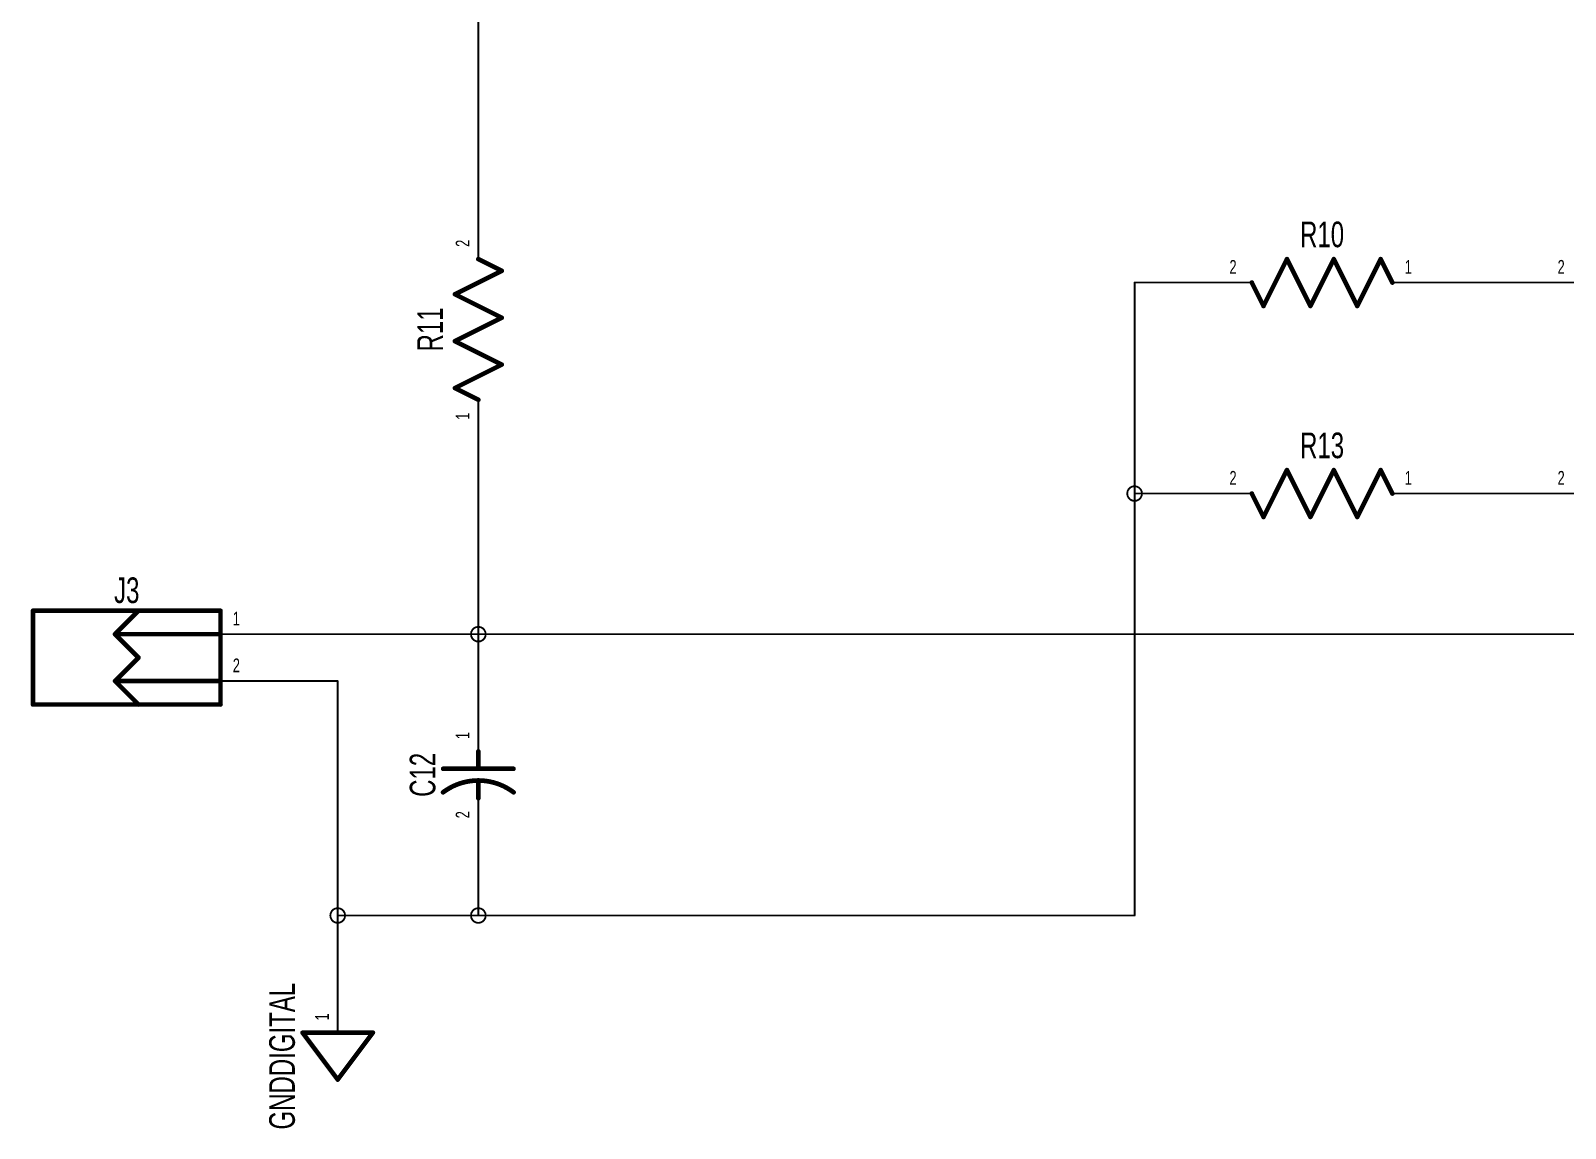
# Model space of a CAD drawing. Extents: x 0 to 18.9, y -0.1 to 8.8.
# Drawn here: x 0.395 to 3.669, y 3.055 to 5.396 of the extents above; entities that cross this region are included whole.
import ezdxf
from ezdxf.enums import TextEntityAlignment as Align

# ---------------------------------------------------------------- set-up
doc = ezdxf.new("R2010")
doc.units = 0
for name, color, linetype in [('Element', 253, 'CONTINUOUS'), ('Net', 50, 'CONTINUOUS'), ('Pin', 50, 'CONTINUOUS')]:
    doc.layers.add(name, color=color, linetype=linetype)

msp = doc.modelspace()

# ---------------------------------------------------------------- linework, layer by layer
at = {"layer": 'Element', "linetype": 'CONTINUOUS'}
for points, const_width in [([(1.3475, 4.9091, 1), (1.3525, 4.9091, 1), (1.3475, 4.9091, 1)], 0.0049), ([(3.0725, 4.9091, 1), (3.0775, 4.9091, 1), (3.0725, 4.9091, 1)], 0.0049), ([(3.0725, 4.9091, 1), (3.0775, 4.9091, 1), (3.0725, 4.9091, 1)], 0.0049), ([(3.1725, 4.9091, 1), (3.1775, 4.9091, 1), (3.1725, 4.9091, 1)], 0.0049), ([(3.1725, 4.9091, 1), (3.1775, 4.9091, 1), (3.1725, 4.9091, 1)], 0.0049), ([(3.2725, 4.9091, 1), (3.2775, 4.9091, 1), (3.2725, 4.9091, 1)], 0.0049), ([(3.2725, 4.9091, 1), (3.2775, 4.9091, 1), (3.2725, 4.9091, 1)], 0.0049), ([(1.3975, 4.8841, 1), (1.4025, 4.8841, 1), (1.3975, 4.8841, 1)], 0.0049), ([(1.3975, 4.8841, 1), (1.4025, 4.8841, 1), (1.3975, 4.8841, 1)], 0.0049), ([(2.9975, 4.8591, 1), (3.0025, 4.8591, 1), (2.9975, 4.8591, 1)], 0.0049), ([(3.2975, 4.8591, 1), (3.3025, 4.8591, 1), (3.2975, 4.8591, 1)], 0.0049), ([(1.2975, 4.8341, 1), (1.3025, 4.8341, 1), (1.2975, 4.8341, 1)], 0.0049), ([(1.2975, 4.8341, 1), (1.3025, 4.8341, 1), (1.2975, 4.8341, 1)], 0.0049), ([(3.0225, 4.8091, 1), (3.0275, 4.8091, 1), (3.0225, 4.8091, 1)], 0.0049), ([(3.0225, 4.8091, 1), (3.0275, 4.8091, 1), (3.0225, 4.8091, 1)], 0.0049), ([(3.1225, 4.8091, 1), (3.1275, 4.8091, 1), (3.1225, 4.8091, 1)], 0.0049), ([(3.1225, 4.8091, 1), (3.1275, 4.8091, 1), (3.1225, 4.8091, 1)], 0.0049), ([(3.2225, 4.8091, 1), (3.2275, 4.8091, 1), (3.2225, 4.8091, 1)], 0.0049), ([(3.2225, 4.8091, 1), (3.2275, 4.8091, 1), (3.2225, 4.8091, 1)], 0.0049), ([(1.3975, 4.7841, 1), (1.4025, 4.7841, 1), (1.3975, 4.7841, 1)], 0.0049), ([(1.3975, 4.7841, 1), (1.4025, 4.7841, 1), (1.3975, 4.7841, 1)], 0.0049), ([(1.2975, 4.7341, 1), (1.3025, 4.7341, 1), (1.2975, 4.7341, 1)], 0.0049), ([(1.2975, 4.7341, 1), (1.3025, 4.7341, 1), (1.2975, 4.7341, 1)], 0.0049), ([(1.3975, 4.6841, 1), (1.4025, 4.6841, 1), (1.3975, 4.6841, 1)], 0.0049), ([(1.3975, 4.6841, 1), (1.4025, 4.6841, 1), (1.3975, 4.6841, 1)], 0.0049), ([(1.2975, 4.6341, 1), (1.3025, 4.6341, 1), (1.2975, 4.6341, 1)], 0.0049), ([(1.2975, 4.6341, 1), (1.3025, 4.6341, 1), (1.2975, 4.6341, 1)], 0.0049), ([(1.3475, 4.6091, 1), (1.3525, 4.6091, 1), (1.3475, 4.6091, 1)], 0.0049), ([(3.0725, 4.4591, 1), (3.0775, 4.4591, 1), (3.0725, 4.4591, 1)], 0.0049), ([(3.0725, 4.4591, 1), (3.0775, 4.4591, 1), (3.0725, 4.4591, 1)], 0.0049), ([(3.1725, 4.4591, 1), (3.1775, 4.4591, 1), (3.1725, 4.4591, 1)], 0.0049), ([(3.1725, 4.4591, 1), (3.1775, 4.4591, 1), (3.1725, 4.4591, 1)], 0.0049), ([(3.2725, 4.4591, 1), (3.2775, 4.4591, 1), (3.2725, 4.4591, 1)], 0.0049), ([(3.2725, 4.4591, 1), (3.2775, 4.4591, 1), (3.2725, 4.4591, 1)], 0.0049), ([(2.9975, 4.4091, 1), (3.0025, 4.4091, 1), (2.9975, 4.4091, 1)], 0.0049), ([(3.2975, 4.4091, 1), (3.3025, 4.4091, 1), (3.2975, 4.4091, 1)], 0.0049), ([(3.0225, 4.3591, 1), (3.0275, 4.3591, 1), (3.0225, 4.3591, 1)], 0.0049), ([(3.0225, 4.3591, 1), (3.0275, 4.3591, 1), (3.0225, 4.3591, 1)], 0.0049), ([(3.1225, 4.3591, 1), (3.1275, 4.3591, 1), (3.1225, 4.3591, 1)], 0.0049), ([(3.1225, 4.3591, 1), (3.1275, 4.3591, 1), (3.1225, 4.3591, 1)], 0.0049), ([(3.2225, 4.3591, 1), (3.2275, 4.3591, 1), (3.2225, 4.3591, 1)], 0.0049), ([(3.2225, 4.3591, 1), (3.2275, 4.3591, 1), (3.2225, 4.3591, 1)], 0.0049), ([(0.3975, 4.1591, 1), (0.4025, 4.1591, 1), (0.3975, 4.1591, 1)], 0.0049), ([(0.3975, 4.1591, 1), (0.4025, 4.1591, 1), (0.3975, 4.1591, 1)], 0.0049), ([(0.6225, 4.1591, 1), (0.6275, 4.1591, 1), (0.6225, 4.1591, 1)], 0.0049), ([(0.7975, 4.1591, 1), (0.8025, 4.1591, 1), (0.7975, 4.1591, 1)], 0.0049), ([(0.7975, 4.1591, 1), (0.8025, 4.1591, 1), (0.7975, 4.1591, 1)], 0.0049), ([(0.5725, 4.1091, 1), (0.5775, 4.1091, 1), (0.5725, 4.1091, 1)], 0.0049), ([(0.5725, 4.1091, 1), (0.5775, 4.1091, 1), (0.5725, 4.1091, 1)], 0.0049), ([(0.5725, 4.1091, 1), (0.5775, 4.1091, 1), (0.5725, 4.1091, 1)], 0.0049), ([(0.7975, 4.1091, 1), (0.8025, 4.1091, 1), (0.7975, 4.1091, 1)], 0.0049), ([(0.6225, 4.0591, 1), (0.6275, 4.0591, 1), (0.6225, 4.0591, 1)], 0.0049), ([(0.6225, 4.0591, 1), (0.6275, 4.0591, 1), (0.6225, 4.0591, 1)], 0.0049), ([(0.5725, 4.0091, 1), (0.5775, 4.0091, 1), (0.5725, 4.0091, 1)], 0.0049), ([(0.5725, 4.0091, 1), (0.5775, 4.0091, 1), (0.5725, 4.0091, 1)], 0.0049), ([(0.5725, 4.0091, 1), (0.5775, 4.0091, 1), (0.5725, 4.0091, 1)], 0.0049), ([(0.7975, 4.0091, 1), (0.8025, 4.0091, 1), (0.7975, 4.0091, 1)], 0.0049), ([(0.3975, 3.9591, 1), (0.4025, 3.9591, 1), (0.3975, 3.9591, 1)], 0.0049), ([(0.3975, 3.9591, 1), (0.4025, 3.9591, 1), (0.3975, 3.9591, 1)], 0.0049), ([(0.6225, 3.9591, 1), (0.6275, 3.9591, 1), (0.6225, 3.9591, 1)], 0.0049), ([(0.7975, 3.9591, 1), (0.8025, 3.9591, 1), (0.7975, 3.9591, 1)], 0.0049), ([(0.7975, 3.9591, 1), (0.8025, 3.9591, 1), (0.7975, 3.9591, 1)], 0.0049), ([(1.3475, 3.8591, 1), (1.3525, 3.8591, 1), (1.3475, 3.8591, 1)], 0.0049), ([(1.2725, 3.8221, 1), (1.2775, 3.8221, 1), (1.2725, 3.8221, 1)], 0.0049), ([(1.3475, 3.8221, 1), (1.3525, 3.8221, 1), (1.3475, 3.8221, 1)], 0.0049), ([(1.3475, 3.7971, 1), (1.3525, 3.7971, 1), (1.3475, 3.7971, 1)], 0.0049), ([(1.4225, 3.8221, 1), (1.4275, 3.8221, 1), (1.4225, 3.8221, 1)], 0.0049), ([(1.2723, 3.7719, 1), (1.2773, 3.7719, 1), (1.2723, 3.7719, 1)], 0.005), ([(1.4227, 3.7719, 1), (1.4277, 3.7719, 1), (1.4227, 3.7719, 1)], 0.005), ([(1.3475, 3.7591, 1), (1.3525, 3.7591, 1), (1.3475, 3.7591, 1)], 0.0049), ([(0.9725, 3.2591, 1), (0.9775, 3.2591, 1), (0.9725, 3.2591, 1)], 0.0049), ([(0.9725, 3.2591, 1), (0.9775, 3.2591, 1), (0.9725, 3.2591, 1)], 0.0049), ([(1.1225, 3.2591, 1), (1.1275, 3.2591, 1), (1.1225, 3.2591, 1)], 0.0049), ([(1.1225, 3.2591, 1), (1.1275, 3.2591, 1), (1.1225, 3.2591, 1)], 0.0049), ([(1.0475, 3.1591, 1), (1.0525, 3.1591, 1), (1.0475, 3.1591, 1)], 0.0049), ([(1.0475, 3.1591, 1), (1.0525, 3.1591, 1), (1.0475, 3.1591, 1)], 0.0049)]:
    msp.add_lwpolyline(points, format="xyb", dxfattribs=dict(at, const_width=const_width))
for points, const_width in [([(1.4, 4.8841), (1.35, 4.9091)], 0.0098), ([(3.075, 4.9091), (3.025, 4.8091)], 0.0098), ([(3.125, 4.8091), (3.075, 4.9091)], 0.0098), ([(3.175, 4.9091), (3.125, 4.8091)], 0.0098), ([(3.225, 4.8091), (3.175, 4.9091)], 0.0098), ([(3.275, 4.9091), (3.225, 4.8091)], 0.0098), ([(3.3, 4.8591), (3.275, 4.9091)], 0.0098), ([(1.3, 4.8341), (1.4, 4.8841)], 0.0098), ([(3.025, 4.8091), (3, 4.8591)], 0.0098), ([(1.4, 4.7841), (1.3, 4.8341)], 0.0098), ([(1.3, 4.7341), (1.4, 4.7841)], 0.0098), ([(1.4, 4.6841), (1.3, 4.7341)], 0.0098), ([(1.3, 4.6341), (1.4, 4.6841)], 0.0098), ([(1.35, 4.6091), (1.3, 4.6341)], 0.0098), ([(3.075, 4.4591), (3.025, 4.3591)], 0.0098), ([(3.125, 4.3591), (3.075, 4.4591)], 0.0098), ([(3.175, 4.4591), (3.125, 4.3591)], 0.0098), ([(3.225, 4.3591), (3.175, 4.4591)], 0.0098), ([(3.275, 4.4591), (3.225, 4.3591)], 0.0098), ([(3.3, 4.4091), (3.275, 4.4591)], 0.0098), ([(3.025, 4.3591), (3, 4.4091)], 0.0098), ([(0.4, 3.9591), (0.4, 4.1591)], 0.0098), ([(0.4, 4.1591), (0.8, 4.1591)], 0.0098), ([(0.575, 4.1091), (0.625, 4.1591)], 0.0098), ([(0.8, 4.1591), (0.8, 3.9591)], 0.0098), ([(0.575, 4.1091), (0.625, 4.0591)], 0.0098), ([(0.575, 4.1091), (0.8, 4.1091)], 0.0098), ([(0.575, 4.0091), (0.625, 4.0591)], 0.0098), ([(0.575, 4.0091), (0.625, 3.9591)], 0.0098), ([(0.575, 4.0091), (0.8, 4.0091)], 0.0098), ([(0.8, 3.9591), (0.4, 3.9591)], 0.0098), ([(1.35, 3.8591), (1.35, 3.8221)], 0.0098), ([(1.4252, 3.7719), (1.4186, 3.7765), (1.4117, 3.7807), (1.4046, 3.7845), (1.3972, 3.7878), (1.3897, 3.7906), (1.3819, 3.7929), (1.3741, 3.7947), (1.3661, 3.796), (1.3581, 3.7968), (1.35, 3.7971), (1.3419, 3.7968), (1.3339, 3.796), (1.3259, 3.7947), (1.3181, 3.7929), (1.3103, 3.7906), (1.3028, 3.7878), (1.2954, 3.7845), (1.2883, 3.7807), (1.2814, 3.7765), (1.2748, 3.7719)], 0.01), ([(1.275, 3.8221), (1.425, 3.8221)], 0.0098), ([(1.35, 3.7971), (1.35, 3.7591)], 0.0098), ([(0.975, 3.2591), (1.125, 3.2591)], 0.0098), ([(0.975, 3.2591), (1.05, 3.1591)], 0.0098), ([(1.05, 3.1591), (1.125, 3.2591)], 0.0098)]:
    msp.add_lwpolyline(points, dxfattribs=dict(at, const_width=const_width))
at = {"layer": 'Net', "linetype": 'CONTINUOUS', "const_width": 0.0039}
for points in [[(1.35, 5.0591), (1.35, 8.4091)], [(2.75, 3.5091), (2.75, 4.8591)], [(2.75, 4.8591), (2.85, 4.8591)], [(3.45, 4.8591), (3.55, 4.8591)], [(1.35, 4.4591), (1.35, 4.1091)], [(2.7343, 4.4091), (2.735, 4.4042), (2.7373, 4.3998), (2.7407, 4.3963), (2.7451, 4.3941), (2.75, 4.3933), (2.7549, 4.3941), (2.7593, 4.3963), (2.7627, 4.3998), (2.765, 4.4042), (2.7657, 4.4091), (2.765, 4.4139), (2.7627, 4.4183), (2.7593, 4.4218), (2.7549, 4.424), (2.75, 4.4248), (2.7451, 4.424), (2.7407, 4.4218), (2.7373, 4.4183), (2.735, 4.4139), (2.7343, 4.4091)], [(2.85, 4.4091), (2.75, 4.4091)], [(3.55, 4.4091), (3.45, 4.4091)], [(1.3343, 4.1091), (1.335, 4.1042), (1.3373, 4.0998), (1.3407, 4.0963), (1.3451, 4.0941), (1.35, 4.0933), (1.3549, 4.0941), (1.3593, 4.0963), (1.3627, 4.0998), (1.365, 4.1042), (1.3657, 4.1091), (1.365, 4.1139), (1.3627, 4.1183), (1.3593, 4.1218), (1.3549, 4.124), (1.35, 4.1248), (1.3451, 4.124), (1.3407, 4.1218), (1.3373, 4.1183), (1.335, 4.1139), (1.3343, 4.1091)], [(1.3343, 4.1091), (1.335, 4.1042), (1.3373, 4.0998), (1.3407, 4.0963), (1.3451, 4.0941), (1.35, 4.0933), (1.3549, 4.0941), (1.3593, 4.0963), (1.3627, 4.0998), (1.365, 4.1042), (1.3657, 4.1091), (1.365, 4.1139), (1.3627, 4.1183), (1.3593, 4.1218), (1.3549, 4.124), (1.35, 4.1248), (1.3451, 4.124), (1.3407, 4.1218), (1.3373, 4.1183), (1.335, 4.1139), (1.3343, 4.1091)], [(0.95, 4.1091), (1.35, 4.1091)], [(1.35, 4.1091), (4.7606, 4.1091)], [(1.35, 4.0091), (1.35, 4.1091)], [(0.95, 4.0091), (1.05, 4.0091)], [(1.05, 4.0091), (1.05, 3.5091)], [(1.35, 3.6091), (1.35, 3.5091)], [(1.0343, 3.5091), (1.035, 3.5042), (1.0373, 3.4998), (1.0407, 3.4963), (1.0451, 3.4941), (1.05, 3.4933), (1.0549, 3.4941), (1.0593, 3.4963), (1.0627, 3.4998), (1.065, 3.5042), (1.0657, 3.5091), (1.065, 3.5139), (1.0627, 3.5183), (1.0593, 3.5218), (1.0549, 3.524), (1.05, 3.5248), (1.0451, 3.524), (1.0407, 3.5218), (1.0373, 3.5183), (1.035, 3.5139), (1.0343, 3.5091)], [(1.35, 3.5091), (1.05, 3.5091)], [(1.05, 3.5091), (1.05, 3.4091)], [(1.3343, 3.5091), (1.335, 3.5042), (1.3373, 3.4998), (1.3407, 3.4963), (1.3451, 3.4941), (1.35, 3.4933), (1.3549, 3.4941), (1.3593, 3.4963), (1.3627, 3.4998), (1.365, 3.5042), (1.3657, 3.5091), (1.365, 3.5139), (1.3627, 3.5183), (1.3593, 3.5218), (1.3549, 3.524), (1.35, 3.5248), (1.3451, 3.524), (1.3407, 3.5218), (1.3373, 3.5183), (1.335, 3.5139), (1.3343, 3.5091)], [(1.35, 3.5091), (2.75, 3.5091)]]:
    msp.add_lwpolyline(points, dxfattribs=at)
at = {"layer": 'Net', "linetype": 'CONTINUOUS', "const_width": 0.002}
for points in [[(1.349, 5.0591, 1), (1.351, 5.0591, 1), (1.349, 5.0591, 1)], [(2.749, 4.8591, 1), (2.751, 4.8591, 1), (2.749, 4.8591, 1)], [(2.749, 4.8591, 1), (2.751, 4.8591, 1), (2.749, 4.8591, 1)], [(2.849, 4.8591, 1), (2.851, 4.8591, 1), (2.849, 4.8591, 1)], [(3.449, 4.8591, 1), (3.451, 4.8591, 1), (3.449, 4.8591, 1)], [(3.549, 4.8591, 1), (3.551, 4.8591, 1), (3.549, 4.8591, 1)], [(1.349, 4.4591, 1), (1.351, 4.4591, 1), (1.349, 4.4591, 1)], [(2.7333, 4.4091, 1), (2.7352, 4.4091, 1), (2.7333, 4.4091, 1)], [(2.749, 4.4091, 1), (2.751, 4.4091, 1), (2.749, 4.4091, 1)], [(2.849, 4.4091, 1), (2.851, 4.4091, 1), (2.849, 4.4091, 1)], [(3.449, 4.4091, 1), (3.451, 4.4091, 1), (3.449, 4.4091, 1)], [(3.549, 4.4091, 1), (3.551, 4.4091, 1), (3.549, 4.4091, 1)], [(0.949, 4.1091, 1), (0.951, 4.1091, 1), (0.949, 4.1091, 1)], [(1.3333, 4.1091, 1), (1.3352, 4.1091, 1), (1.3333, 4.1091, 1)], [(1.3333, 4.1091, 1), (1.3352, 4.1091, 1), (1.3333, 4.1091, 1)], [(1.349, 4.1091, 1), (1.351, 4.1091, 1), (1.349, 4.1091, 1)], [(1.349, 4.1091, 1), (1.351, 4.1091, 1), (1.349, 4.1091, 1)], [(1.349, 4.1091, 1), (1.351, 4.1091, 1), (1.349, 4.1091, 1)], [(1.349, 4.1091, 1), (1.351, 4.1091, 1), (1.349, 4.1091, 1)], [(0.949, 4.0091, 1), (0.951, 4.0091, 1), (0.949, 4.0091, 1)], [(1.049, 4.0091, 1), (1.051, 4.0091, 1), (1.049, 4.0091, 1)], [(1.049, 4.0091, 1), (1.051, 4.0091, 1), (1.049, 4.0091, 1)], [(1.349, 4.0091, 1), (1.351, 4.0091, 1), (1.349, 4.0091, 1)], [(1.349, 3.6091, 1), (1.351, 3.6091, 1), (1.349, 3.6091, 1)], [(1.0333, 3.5091, 1), (1.0352, 3.5091, 1), (1.0333, 3.5091, 1)], [(1.049, 3.5091, 1), (1.051, 3.5091, 1), (1.049, 3.5091, 1)], [(1.049, 3.5091, 1), (1.051, 3.5091, 1), (1.049, 3.5091, 1)], [(1.049, 3.5091, 1), (1.051, 3.5091, 1), (1.049, 3.5091, 1)], [(1.3333, 3.5091, 1), (1.3352, 3.5091, 1), (1.3333, 3.5091, 1)], [(1.349, 3.5091, 1), (1.351, 3.5091, 1), (1.349, 3.5091, 1)], [(1.349, 3.5091, 1), (1.351, 3.5091, 1), (1.349, 3.5091, 1)], [(1.349, 3.5091, 1), (1.351, 3.5091, 1), (1.349, 3.5091, 1)], [(2.749, 3.5091, 1), (2.751, 3.5091, 1), (2.749, 3.5091, 1)], [(2.749, 3.5091, 1), (2.751, 3.5091, 1), (2.749, 3.5091, 1)], [(1.049, 3.4091, 1), (1.051, 3.4091, 1), (1.049, 3.4091, 1)]]:
    msp.add_lwpolyline(points, format="xyb", dxfattribs=at)
at = {"layer": 'Pin', "linetype": 'CONTINUOUS', "const_width": 0.002}
for points in [[(1.349, 5.0591, 1), (1.351, 5.0591, 1), (1.349, 5.0591, 1)], [(1.349, 4.9091, 1), (1.351, 4.9091, 1), (1.349, 4.9091, 1)], [(2.849, 4.8591, 1), (2.851, 4.8591, 1), (2.849, 4.8591, 1)], [(2.999, 4.8591, 1), (3.001, 4.8591, 1), (2.999, 4.8591, 1)], [(3.299, 4.8591, 1), (3.301, 4.8591, 1), (3.299, 4.8591, 1)], [(3.449, 4.8591, 1), (3.451, 4.8591, 1), (3.449, 4.8591, 1)], [(3.549, 4.8591, 1), (3.551, 4.8591, 1), (3.549, 4.8591, 1)], [(1.349, 4.6091, 1), (1.351, 4.6091, 1), (1.349, 4.6091, 1)], [(1.349, 4.4591, 1), (1.351, 4.4591, 1), (1.349, 4.4591, 1)], [(2.849, 4.4091, 1), (2.851, 4.4091, 1), (2.849, 4.4091, 1)], [(2.999, 4.4091, 1), (3.001, 4.4091, 1), (2.999, 4.4091, 1)], [(3.299, 4.4091, 1), (3.301, 4.4091, 1), (3.299, 4.4091, 1)], [(3.449, 4.4091, 1), (3.451, 4.4091, 1), (3.449, 4.4091, 1)], [(3.549, 4.4091, 1), (3.551, 4.4091, 1), (3.549, 4.4091, 1)], [(0.799, 4.1091, 1), (0.801, 4.1091, 1), (0.799, 4.1091, 1)], [(0.949, 4.1091, 1), (0.951, 4.1091, 1), (0.949, 4.1091, 1)], [(0.799, 4.0091, 1), (0.801, 4.0091, 1), (0.799, 4.0091, 1)], [(0.949, 4.0091, 1), (0.951, 4.0091, 1), (0.949, 4.0091, 1)], [(1.349, 4.0091, 1), (1.351, 4.0091, 1), (1.349, 4.0091, 1)], [(1.349, 3.8591, 1), (1.351, 3.8591, 1), (1.349, 3.8591, 1)], [(1.349, 3.7591, 1), (1.351, 3.7591, 1), (1.349, 3.7591, 1)], [(1.349, 3.6091, 1), (1.351, 3.6091, 1), (1.349, 3.6091, 1)], [(1.049, 3.4091, 1), (1.051, 3.4091, 1), (1.049, 3.4091, 1)], [(1.049, 3.2591, 1), (1.051, 3.2591, 1), (1.049, 3.2591, 1)]]:
    msp.add_lwpolyline(points, format="xyb", dxfattribs=at)
at = {"layer": 'Pin', "linetype": 'CONTINUOUS', "const_width": 0.0039}
for points in [[(1.35, 4.9091), (1.35, 5.0591)], [(3, 4.8591), (2.85, 4.8591)], [(3.3, 4.8591), (3.45, 4.8591)], [(3.7, 4.8591), (3.55, 4.8591)], [(1.35, 4.6091), (1.35, 4.4591)], [(3, 4.4091), (2.85, 4.4091)], [(3.3, 4.4091), (3.45, 4.4091)], [(3.7, 4.4091), (3.55, 4.4091)], [(0.8, 4.1091), (0.95, 4.1091)], [(0.8, 4.0091), (0.95, 4.0091)], [(1.35, 3.8591), (1.35, 4.0091)], [(1.35, 3.7591), (1.35, 3.6091)], [(1.05, 3.2591), (1.05, 3.4091)]]:
    msp.add_lwpolyline(points, dxfattribs=at)

# ---------------------------------------------------------------- texts
at = {"layer": 'Element', "width": 0.7}
for s, p in [('R10', (3.15, 4.9181)), ('R13', (3.15, 4.4681)), ('J3', (0.6, 4.1591))]:
    msp.add_text(s, height=0.0547, dxfattribs=at).set_placement(p, align=Align.BOTTOM_CENTER)
for s, p in [('R11', (1.2909, 4.7591)), ('C12', (1.2748, 3.8091)), ('GNDDIGITAL', (0.975, 3.2091))]:
    msp.add_text(s, height=0.0547, rotation=90, dxfattribs=at).set_placement(p, align=Align.BOTTOM_CENTER)
at = {"layer": 'Pin', "width": 0.7}
for s, p in [('2', (1.3019, 4.9353)), ('1', (1.3019, 4.5664)), ('1', (1.3019, 3.8853)), ('2', (1.3019, 3.7164)), ('1', (1.0019, 3.2853))]:
    msp.add_text(s, height=0.0292, rotation=90, dxfattribs=at).set_placement(p, align=Align.TOP_LEFT)
for s, p in [('2', (2.9524, 4.9072)), ('1', (3.3262, 4.9072)), ('2', (3.6524, 4.9072)), ('2', (2.9524, 4.4572)), ('1', (3.3262, 4.4572)), ('2', (3.6524, 4.4572)), ('1', (0.8262, 4.1572)), ('2', (0.8262, 4.0572))]:
    msp.add_text(s, height=0.0292, dxfattribs=at).set_placement(p, align=Align.TOP_LEFT)

doc.saveas('drawing.dxf')
